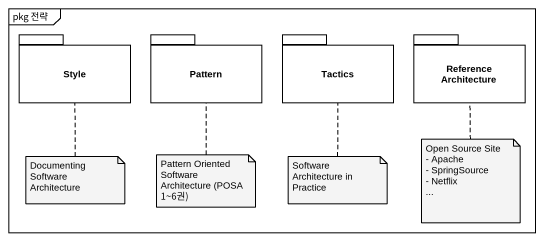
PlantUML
@startuml
mainframe pkg 전략
package Style {
}
package Pattern {
}
package Tactics {
}
package "Reference Architecture" as Reference_Architecture {
}
note bottom of Style : Documenting Software Architecture
note bottom of Pattern : Pattern Oriented Software Architecture (POSA 1~6권)
note bottom of Tactics : Software Architecture in Practice
note bottom of Reference_Architecture
  Open Source Site
  - Apache
  - SpringSource
  - Netflix
  ~...
end note
@enduml
